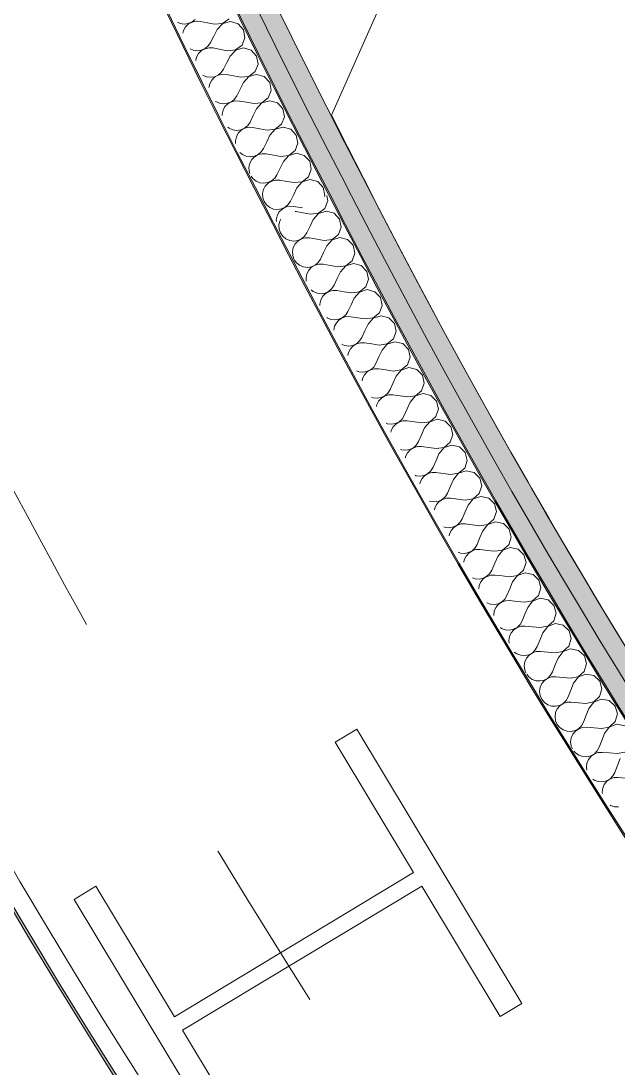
# Model space of a CAD drawing. Header units: millimetres. Extents: x -50172 to 74273, y -80883 to 11206.
# Drawn here: x -40853 to -40371, y -67202 to -66356 of the extents above; entities that cross this region are included whole.
import ezdxf
from ezdxf.enums import TextEntityAlignment as Align

# ---------------------------------------------------------------- set-up
doc = ezdxf.new("R2010")
doc.units = ezdxf.units.MM
doc.header["$MEASUREMENT"] = 0
doc.linetypes.add('Double Dashed', pattern=[1093.611073, 529.166651, -211.666656, 141.111112, -211.666656])
for name, color, linetype in [('A-25-M_Wall_Ext', 7, 'Continuous'), ('A-25-M_Wall_Int', 7, 'Continuous'), ('COLUMN.IFC Import', 7, 'Continuous'), ('New_A-05-M_Gross_Int_Circulation', 7, 'Continuous'), ('New_A-15-MG_Structural_Grid_Phase_2', 7, 'Continuous'), ('New_A-20-M_Floor_Slab', 7, 'Continuous'), ('New_A-25-M_Wall_Int', 7, 'Continuous')]:
    doc.layers.add(name, color=color, linetype=linetype)
for name, color, linetype, lineweight in [('A-25-M_Wall_Ext_Pen_No__1', 7, 'Continuous', 13), ('A-25-M_Wall_Int_Pen_No__1', 7, 'Continuous', 13), ('A-25-M_Wall_Int_Pen_No__150', 7, 'Continuous', 0), ('COLUMN.IFC Import_Pen_No__2', 8, 'Continuous', 15), ('New_A-20-M_Floor_Slab_Pen_No__89', 8, 'Continuous', 20), ('New_A-25-M_Wall_Int_Pen_No__1', 7, 'Continuous', 13), ('New_A-25-M_Wall_Int_Pen_No__150', 7, 'Continuous', 0), ('New_ArchiCAD Zone Stamps_Pen_No__9', 7, 'Continuous', 13)]:
    doc.layers.add(name, color=color, linetype=linetype, lineweight=lineweight)
for name, color, linetype, lineweight, true_color in [('A-25-M_Wall_Ext_Pen_No__107', 7, 'Continuous', 15, 0xa6a6a6), ('A-25-M_Wall_Int_Pen_No__107', 7, 'Continuous', 15, 0xa6a6a6), ('A-25-M_Wall_Int_Pen_No__81', 7, 'Continuous', 20, 0x6a6a6a), ('New_A-05-M_Gross_Int_Circulation_Pen_No__74', 7, 'Continuous', 20, 0x606060), ('New_A-15-MG_Structural_Grid_Phase_2_Pen_No__222', 7, 'Continuous', 13, 0x65af33), ('New_A-25-M_Wall_Int_Pen_No__107', 7, 'Continuous', 15, 0xa6a6a6), ('New_A-25-M_Wall_Int_Pen_No__81', 7, 'Continuous', 20, 0x6a6a6a)]:
    doc.layers.add(name, color=color, linetype=linetype, lineweight=lineweight, true_color=true_color)
doc.styles.add('GENERATED_STYLE_1', font='')
doc.styles.add('GENERATED_STYLE_3', font='')
doc.styles.get('GENERATED_STYLE_1').set_extended_font_data('Arial', bold=True)
doc.styles.get('GENERATED_STYLE_3').set_extended_font_data('Arial')
pattern_1 = [(60, (0, 0), (-43.30127, 25), []), (120, (0, 0), (43.30127, 25), [])]

# ---------------------------------------------------------------- blocks, each defined once
blk = doc.blocks.new('Stair 07 _INB 1162_12_1', base_point=(-38481.27, -67611.31))
at = {"layer": 'New_A-05-M_Gross_Int_Circulation_Pen_No__74', "linetype": 'Continuous'}
blk.add_line((-39911.01, -64868.48), (-40602.13, -66432.42), dxfattribs=at)
blk.add_arc((-35520.95, -63902.84), 5676.01, 206.46566, 243.05793, dxfattribs=at)
at = {"layer": 'New_ArchiCAD Zone Stamps_Pen_No__9'}
for tag, height, style, p in [('ROOM_NAME', 250, 'GENERATED_STYLE_1', (-38720.58, -66310.5)), ('zoneNameLine2', 250, 'GENERATED_STYLE_1', (-38909.01, -66742.64)), ('ROOM_NUMBER', 200, 'GENERATED_STYLE_3', (-39097.44, -67163.34)), ('measuredAreaCode', 200, 'GENERATED_STYLE_3', (-39254.47, -67523.45)), ('DUMMY_649', 200, 'GENERATED_STYLE_3', (-38947.07, -67657.49)), ('DUMMY_650', 200, 'GENERATED_STYLE_3', (-38457.72, -67870.87)), ('DUMMY_651', 133.33, 'GENERATED_STYLE_3', (-38178.43, -67977.42))]:
    blk.add_attdef(tag, text='', height=height, rotation=336.44041, dxfattribs=dict(at, style=style)).set_placement(p, align=Align.TOP_LEFT)
blk = doc.blocks.new('Slab_72_1', base_point=(-42333.29, -61441.2))
at = {"layer": 'New_A-20-M_Floor_Slab_Pen_No__89', "linetype": 'Continuous', "flags": 128}
blk.add_lwpolyline([(-42333.29, -61441.2), (-41972.22, -61401.42), (-41891.31, -61215.87), (-38443.39, -62719.34), (-39389.38, -64888.81), (-38066.61, -65465.6), (-36669.45, -66074.83), (-37137.69, -67148.64), (-37136.69, -67149.07), (-38218.56, -69630.14, -0.146996), (-40926.49, -67202.74, -0.080916), (-41673.87, -65403.74, -0.028315)], format="xyb", close=True, dxfattribs=at)
blk = doc.blocks.new('*X356')
at = {"layer": 'New_A-25-M_Wall_Int_Pen_No__150', "linetype": 'Continuous'}
for p, q in [((-40607.54, -66507.71), (-40605.27, -66501.61)), ((-40605.27, -66501.61), (-40606.13, -66497.22)), ((-40630.9, -66510.34), (-40631.48, -66510.32)), ((-40625.02, -66511.37), (-40630.9, -66510.34)), ((-40619.15, -66512.39), (-40625.02, -66511.37)), ((-40612.68, -66511.7), (-40607.54, -66507.71)), ((-40606.4, -66509.95), (-40612.64, -66511.79)), ((-40600.12, -66511.66), (-40606.4, -66509.95)), ((-40644.08, -66517.9), (-40644.78, -66521.12)), ((-40643.28, -66516.41), (-40644.08, -66517.9)), ((-40616.98, -66516.64), (-40619.58, -66522)), ((-40619.15, -66512.39), (-40612.68, -66511.7)), ((-40612.64, -66511.79), (-40616.98, -66516.64)), ((-40595.68, -66516.41), (-40600.12, -66511.66)), ((-40594.39, -66522.79), (-40595.68, -66516.41)), ((-40644.78, -66521.12), (-40644.58, -66524.42)), ((-40644.58, -66524.42), (-40643.49, -66527.54)), ((-40643.49, -66527.54), (-40641.59, -66530.25)), ((-40624, -66530.1), (-40622.17, -66527.37)), ((-40619.58, -66522), (-40622.17, -66527.37)), ((-40596.64, -66528.9), (-40594.39, -66522.79)), ((-40641.59, -66530.25), (-40639.03, -66532.34)), ((-40639.03, -66532.34), (-40636, -66533.65)), ((-40636, -66533.65), (-40632.74, -66534.08)), ((-40631.58, -66536.33), (-40633.13, -66539.23)), ((-40632.74, -66534.08), (-40629.49, -66533.59)), ((-40629.3, -66533.96), (-40631.58, -66536.33)), ((-40629.49, -66533.59), (-40626.5, -66532.23)), ((-40626.45, -66532.32), (-40629.3, -66533.96)), ((-40626.5, -66532.23), (-40624, -66530.1)), ((-40623.27, -66531.52), (-40626.45, -66532.32)), ((-40619.98, -66531.62), (-40623.27, -66531.52)), ((-40614.1, -66532.63), (-40619.98, -66531.62)), ((-40608.23, -66533.62), (-40614.1, -66532.63)), ((-40608.23, -66533.62), (-40601.76, -66532.91)), ((-40601.72, -66532.99), (-40606.03, -66537.86)), ((-40601.76, -66532.91), (-40596.64, -66528.9)), ((-40595.48, -66531.13), (-40601.72, -66532.99)), ((-40589.2, -66532.82), (-40595.48, -66531.13)), ((-40584.73, -66537.55), (-40589.2, -66532.82)), ((-40633.13, -66539.23), (-40633.82, -66542.46)), ((-40633.82, -66542.46), (-40633.61, -66545.76)), ((-40608.61, -66543.24), (-40611.18, -66548.61)), ((-40606.03, -66537.86), (-40608.61, -66543.24)), ((-40585.65, -66550.03), (-40583.42, -66543.92)), ((-40583.42, -66543.92), (-40584.73, -66537.55)), ((-40633.61, -66545.76), (-40632.58, -66548.65)), ((-40632.28, -66549.2), (-40630.59, -66551.58)), ((-40630.59, -66551.58), (-40628.02, -66553.66)), ((-40628.02, -66553.66), (-40624.99, -66554.95)), ((-40618.48, -66554.87), (-40615.49, -66553.5)), ((-40615.45, -66553.58), (-40618.28, -66555.24)), ((-40615.49, -66553.5), (-40613, -66551.36)), ((-40612.26, -66552.77), (-40615.45, -66553.58)), ((-40613, -66551.36), (-40611.18, -66548.61)), ((-40608.98, -66552.86), (-40612.26, -66552.77)), ((-40603.1, -66553.84), (-40608.98, -66552.86)), ((-40597.22, -66554.81), (-40603.1, -66553.84)), ((-40590.75, -66554.07), (-40585.65, -66550.03)), ((-40584.48, -66552.26), (-40590.71, -66554.15)), ((-40578.19, -66553.92), (-40584.48, -66552.26)), ((-40624.99, -66554.95), (-40621.72, -66555.37)), ((-40622.09, -66560.53), (-40622.77, -66563.75)), ((-40620.56, -66557.61), (-40622.09, -66560.53)), ((-40621.72, -66555.37), (-40618.48, -66554.87)), ((-40618.28, -66555.24), (-40620.56, -66557.61)), ((-40595, -66559.04), (-40597.56, -66564.43)), ((-40597.22, -66554.81), (-40590.75, -66554.07)), ((-40590.71, -66554.15), (-40595, -66559.04)), ((-40573.71, -66558.64), (-40578.19, -66553.92)), ((-40572.36, -66565), (-40573.71, -66558.64)), ((-40622.77, -66563.75), (-40622.58, -66566.48)), ((-40601.91, -66572.56), (-40600.11, -66569.81)), ((-40597.56, -66564.43), (-40600.11, -66569.81)), ((-40574.56, -66571.13), (-40572.36, -66565)), ((-40618.6, -66573.59), (-40616.93, -66574.93)), ((-40616.93, -66574.93), (-40613.89, -66576.21)), ((-40613.89, -66576.21), (-40610.62, -66576.61)), ((-40609.44, -66578.85), (-40610.97, -66581.77)), ((-40610.62, -66576.61), (-40607.37, -66576.1)), ((-40607.18, -66576.47), (-40609.44, -66578.85)), ((-40607.37, -66576.1), (-40604.4, -66574.71)), ((-40604.35, -66574.8), (-40607.18, -66576.47)), ((-40604.4, -66574.71), (-40601.91, -66572.56)), ((-40601.17, -66573.97), (-40604.35, -66574.8)), ((-40597.88, -66574.05), (-40601.17, -66573.97)), ((-40592, -66575), (-40597.88, -66574.05)), ((-40586.12, -66575.95), (-40592, -66575)), ((-40586.12, -66575.95), (-40579.65, -66575.18)), ((-40579.61, -66575.27), (-40583.88, -66580.17)), ((-40579.65, -66575.18), (-40574.56, -66571.13)), ((-40573.39, -66573.35), (-40579.61, -66575.27)), ((-40567.09, -66574.99), (-40573.39, -66573.35)), ((-40562.59, -66579.68), (-40567.09, -66574.99)), ((-40610.97, -66581.77), (-40611.63, -66585)), ((-40611.63, -66585), (-40611.55, -66586.16)), ((-40586.42, -66585.57), (-40588.95, -66590.97)), ((-40583.88, -66580.17), (-40586.42, -66585.57)), ((-40563.4, -66592.17), (-40561.22, -66586.04)), ((-40561.22, -66586.04), (-40562.59, -66579.68)), ((-40606.11, -66595.86), (-40605.74, -66596.15)), ((-40596.18, -66597.28), (-40593.21, -66595.89)), ((-40593.17, -66595.97), (-40595.99, -66597.65)), ((-40593.21, -66595.89), (-40590.74, -66593.73)), ((-40589.99, -66595.13), (-40593.17, -66595.97)), ((-40590.74, -66593.73), (-40588.95, -66590.97)), ((-40586.7, -66595.19), (-40589.99, -66595.13)), ((-40580.81, -66596.12), (-40586.7, -66595.19)), ((-40574.93, -66597.05), (-40580.81, -66596.12)), ((-40568.47, -66596.25), (-40563.4, -66592.17)), ((-40562.21, -66594.39), (-40568.42, -66596.34)), ((-40555.91, -66596), (-40562.21, -66594.39)), ((-40551.38, -66600.68), (-40555.91, -66596)), ((-40605.74, -66596.15), (-40602.7, -66597.42)), ((-40602.7, -66597.42), (-40599.43, -66597.81)), ((-40599.75, -66602.97), (-40600.38, -66606.07)), ((-40598.24, -66600.04), (-40599.75, -66602.97)), ((-40599.43, -66597.81), (-40596.18, -66597.28)), ((-40595.99, -66597.65), (-40598.24, -66600.04)), ((-40572.68, -66601.26), (-40575.19, -66606.67)), ((-40574.93, -66597.05), (-40568.47, -66596.25)), ((-40568.42, -66596.34), (-40572.68, -66601.26)), ((-40549.99, -66607.03), (-40551.38, -66600.68)), ((-40579.47, -66614.84), (-40577.69, -66612.07)), ((-40575.19, -66606.67), (-40577.69, -66612.07)), ((-40552.14, -66613.18), (-40549.99, -66607.03)), ((-40593.94, -66617.55), (-40591.42, -66618.59)), ((-40591.42, -66618.59), (-40588.15, -66618.96)), ((-40586.95, -66621.19), (-40588.45, -66624.12)), ((-40588.15, -66618.96), (-40584.91, -66618.42)), ((-40584.71, -66618.79), (-40586.95, -66621.19)), ((-40584.91, -66618.42), (-40581.94, -66617.01)), ((-40581.89, -66617.1), (-40584.71, -66618.79)), ((-40581.94, -66617.01), (-40579.47, -66614.84)), ((-40578.72, -66616.24), (-40581.89, -66617.1)), ((-40575.43, -66616.29), (-40578.72, -66616.24)), ((-40569.54, -66617.2), (-40575.43, -66616.29)), ((-40563.65, -66618.1), (-40569.54, -66617.2)), ((-40563.65, -66618.1), (-40557.19, -66617.27)), ((-40557.15, -66617.36), (-40561.38, -66622.3)), ((-40557.19, -66617.27), (-40552.14, -66613.18)), ((-40550.95, -66615.39), (-40557.15, -66617.36)), ((-40544.63, -66616.97), (-40550.95, -66615.39)), ((-40540.09, -66621.63), (-40544.63, -66616.97)), ((-40588.45, -66624.12), (-40588.92, -66626.5)), ((-40563.87, -66627.71), (-40566.35, -66633.13)), ((-40561.38, -66622.3), (-40563.87, -66627.71)), ((-40540.79, -66634.13), (-40538.67, -66627.98)), ((-40538.67, -66627.98), (-40540.09, -66621.63)), ((-40573.54, -66639.51), (-40570.58, -66638.09)), ((-40570.53, -66638.17), (-40573.34, -66639.88)), ((-40570.58, -66638.09), (-40568.12, -66635.91)), ((-40567.36, -66637.31), (-40570.53, -66638.17)), ((-40568.12, -66635.91), (-40566.35, -66633.13)), ((-40564.08, -66637.34), (-40567.36, -66637.31)), ((-40558.18, -66638.22), (-40564.08, -66637.34)), ((-40552.28, -66639.1), (-40558.18, -66638.22)), ((-40552.28, -66639.1), (-40545.83, -66638.25)), ((-40545.79, -66638.33), (-40550, -66643.29)), ((-40545.83, -66638.25), (-40540.79, -66634.13)), ((-40539.59, -66636.34), (-40545.79, -66638.33)), ((-40533.27, -66637.89), (-40539.59, -66636.34)), ((-40528.71, -66642.53), (-40533.27, -66637.89)), ((-40581.95, -66638.93), (-40580.05, -66639.7)), ((-40580.05, -66639.7), (-40576.78, -66640.06)), ((-40577.06, -66645.22), (-40577.41, -66647.03)), ((-40575.57, -66642.29), (-40577.06, -66645.22)), ((-40576.78, -66640.06), (-40573.54, -66639.51)), ((-40573.34, -66639.88), (-40575.57, -66642.29)), ((-40550, -66643.29), (-40552.47, -66648.72)), ((-40527.27, -66648.87), (-40528.71, -66642.53)), ((-40556.68, -66656.93), (-40554.93, -66654.15)), ((-40552.47, -66648.72), (-40554.93, -66654.15)), ((-40534.38, -66659.17), (-40529.36, -66655.03)), ((-40529.36, -66655.03), (-40527.27, -66648.87)), ((-40570.02, -66660.2), (-40568.6, -66660.77)), ((-40568.6, -66660.77), (-40565.32, -66661.12)), ((-40564.11, -66663.34), (-40565.58, -66666.28)), ((-40565.32, -66661.12), (-40562.09, -66660.55)), ((-40561.89, -66660.92), (-40564.11, -66663.34)), ((-40562.09, -66660.55), (-40559.13, -66659.12)), ((-40559.08, -66659.2), (-40561.89, -66660.92)), ((-40559.13, -66659.12), (-40556.68, -66656.93)), ((-40555.92, -66658.32), (-40559.08, -66659.2)), ((-40552.63, -66658.34), (-40555.92, -66658.32)), ((-40546.73, -66659.2), (-40552.63, -66658.34)), ((-40540.83, -66660.05), (-40546.73, -66659.2)), ((-40540.83, -66660.05), (-40534.38, -66659.17)), ((-40534.34, -66659.26), (-40538.53, -66664.23)), ((-40528.15, -66657.24), (-40534.34, -66659.26)), ((-40521.83, -66658.77), (-40528.15, -66657.24)), ((-40517.25, -66663.39), (-40521.83, -66658.77)), ((-40515.77, -66669.72), (-40517.25, -66663.39)), ((-40565.58, -66666.28), (-40565.84, -66667.65)), ((-40540.97, -66669.67), (-40543.41, -66675.11)), ((-40538.53, -66664.23), (-40540.97, -66669.67)), ((-40517.85, -66675.89), (-40515.77, -66669.72)), ((-40550.54, -66681.55), (-40547.59, -66680.1)), ((-40547.55, -66680.18), (-40550.34, -66681.91)), ((-40547.59, -66680.1), (-40545.16, -66677.9)), ((-40544.39, -66679.29), (-40547.55, -66680.18)), ((-40545.16, -66677.9), (-40543.41, -66675.11)), ((-40541.1, -66679.3), (-40544.39, -66679.29)), ((-40535.2, -66680.13), (-40541.1, -66679.3)), ((-40529.29, -66680.96), (-40535.2, -66680.13)), ((-40529.29, -66680.96), (-40522.85, -66680.05)), ((-40522.8, -66680.14), (-40526.97, -66685.13)), ((-40522.85, -66680.05), (-40517.85, -66675.89)), ((-40516.62, -66678.09), (-40522.8, -66680.14)), ((-40510.29, -66679.59), (-40516.62, -66678.09)), ((-40505.69, -66684.19), (-40510.29, -66679.59)), ((-40558.15, -66681.36), (-40557.05, -66681.79)), ((-40557.05, -66681.79), (-40553.78, -66682.13)), ((-40554.02, -66687.29), (-40554.22, -66688.38)), ((-40552.56, -66684.34), (-40554.02, -66687.29)), ((-40553.78, -66682.13), (-40550.54, -66681.55)), ((-40550.34, -66681.91), (-40552.56, -66684.34)), ((-40526.97, -66685.13), (-40529.39, -66690.58)), ((-40504.19, -66690.52), (-40505.69, -66684.19)), ((-40533.54, -66698.82), (-40531.81, -66696.03)), ((-40529.39, -66690.58), (-40531.81, -66696.03)), ((-40511.22, -66700.88), (-40506.24, -66696.7)), ((-40506.24, -66696.7), (-40504.19, -66690.52)), ((-40546.35, -66702.4), (-40545.42, -66702.77)), ((-40545.42, -66702.77), (-40542.15, -66703.09)), ((-40540.91, -66705.3), (-40542.36, -66708.25)), ((-40542.15, -66703.09), (-40538.91, -66702.49)), ((-40538.71, -66702.86), (-40540.91, -66705.3)), ((-40538.91, -66702.49), (-40535.97, -66701.03)), ((-40535.92, -66701.12), (-40538.71, -66702.86)), ((-40535.97, -66701.03), (-40533.54, -66698.82)), ((-40532.77, -66700.21), (-40535.92, -66701.12)), ((-40529.48, -66700.2), (-40532.77, -66700.21)), ((-40523.57, -66701.01), (-40529.48, -66700.2)), ((-40517.67, -66701.81), (-40523.57, -66701.01)), ((-40515.33, -66705.98), (-40517.73, -66711.43)), ((-40517.67, -66701.81), (-40511.22, -66700.88)), ((-40511.18, -66700.97), (-40515.33, -66705.98)), ((-40505.01, -66698.9), (-40511.18, -66700.97)), ((-40498.67, -66700.37), (-40505.01, -66698.9)), ((-40494.05, -66704.95), (-40498.67, -66700.37)), ((-40492.53, -66711.28), (-40494.05, -66704.95)), ((-40542.36, -66708.25), (-40542.54, -66709.2)), ((-40517.73, -66711.43), (-40520.12, -66716.89)), ((-40494.55, -66717.46), (-40492.53, -66711.28)), ((-40527.2, -66723.39), (-40524.26, -66721.92)), ((-40524.21, -66722), (-40526.99, -66723.75)), ((-40524.26, -66721.92), (-40521.84, -66719.7)), ((-40521.06, -66721.08), (-40524.21, -66722)), ((-40521.84, -66719.7), (-40520.12, -66716.89)), ((-40517.77, -66721.06), (-40521.06, -66721.08)), ((-40511.86, -66721.84), (-40517.77, -66721.06)), ((-40505.95, -66722.62), (-40511.86, -66721.84)), ((-40505.95, -66722.62), (-40499.52, -66721.66)), ((-40499.47, -66721.75), (-40503.6, -66726.78)), ((-40499.52, -66721.66), (-40494.55, -66717.46)), ((-40493.31, -66719.65), (-40499.47, -66721.75)), ((-40486.97, -66721.1), (-40493.31, -66719.65)), ((-40482.33, -66725.66), (-40486.97, -66721.1)), ((-40534.61, -66723.34), (-40533.71, -66723.69)), ((-40533.71, -66723.69), (-40530.43, -66724)), ((-40530.62, -66729.16), (-40530.8, -66730.14)), ((-40529.19, -66726.2), (-40530.62, -66729.16)), ((-40530.43, -66724), (-40527.2, -66723.39)), ((-40526.99, -66723.75), (-40529.19, -66726.2)), ((-40503.6, -66726.78), (-40505.97, -66732.24)), ((-40480.78, -66731.98), (-40482.33, -66725.66)), ((-40510.05, -66740.52), (-40508.34, -66737.71)), ((-40505.97, -66732.24), (-40508.34, -66737.71)), ((-40487.72, -66742.4), (-40482.77, -66738.17)), ((-40482.77, -66738.17), (-40480.78, -66731.98)), ((-40522.92, -66744.18), (-40521.9, -66744.57)), ((-40521.9, -66744.57), (-40518.62, -66744.86)), ((-40517.37, -66747.06), (-40518.8, -66750.02)), ((-40518.62, -66744.86), (-40515.4, -66744.24)), ((-40515.19, -66744.6), (-40517.37, -66747.06)), ((-40515.4, -66744.24), (-40512.46, -66742.75)), ((-40512.42, -66742.84), (-40515.19, -66744.6)), ((-40512.46, -66742.75), (-40510.05, -66740.52)), ((-40509.27, -66741.91), (-40512.42, -66742.84)), ((-40505.98, -66741.87), (-40509.27, -66741.91)), ((-40500.07, -66742.63), (-40505.98, -66741.87)), ((-40494.15, -66743.38), (-40500.07, -66742.63)), ((-40494.15, -66743.38), (-40487.72, -66742.4)), ((-40491.78, -66747.53), (-40494.13, -66753)), ((-40487.67, -66742.48), (-40491.78, -66747.53)), ((-40481.52, -66740.36), (-40487.67, -66742.48)), ((-40475.17, -66741.78), (-40481.52, -66740.36)), ((-40470.52, -66746.32), (-40475.17, -66741.78)), ((-40468.94, -66752.63), (-40470.52, -66746.32)), ((-40518.8, -66750.02), (-40518.99, -66751.18)), ((-40494.13, -66753), (-40496.48, -66758.48)), ((-40470.91, -66758.84), (-40468.94, -66752.63)), ((-40511.29, -66764.91), (-40510.01, -66765.39)), ((-40506.73, -66765.67), (-40503.51, -66765.04)), ((-40503.51, -66765.04), (-40500.58, -66763.54)), ((-40500.53, -66763.62), (-40503.3, -66765.4)), ((-40500.58, -66763.54), (-40498.18, -66761.3)), ((-40497.39, -66762.68), (-40500.53, -66763.62)), ((-40498.18, -66761.3), (-40496.48, -66758.48)), ((-40494.1, -66762.63), (-40497.39, -66762.68)), ((-40488.18, -66763.36), (-40494.1, -66762.63)), ((-40482.27, -66764.09), (-40488.18, -66763.36)), ((-40482.27, -66764.09), (-40475.84, -66763.08)), ((-40475.79, -66763.16), (-40479.88, -66768.23)), ((-40475.84, -66763.08), (-40470.91, -66758.84)), ((-40469.65, -66761.02), (-40475.79, -66763.16)), ((-40463.29, -66762.41), (-40469.65, -66761.02)), ((-40458.62, -66766.94), (-40463.29, -66762.41)), ((-40510.01, -66765.39), (-40506.73, -66765.67)), ((-40506.88, -66770.84), (-40507.13, -66772.33)), ((-40505.47, -66767.86), (-40506.88, -66770.84)), ((-40503.3, -66765.4), (-40505.47, -66767.86)), ((-40482.21, -66773.71), (-40484.53, -66779.2)), ((-40479.88, -66768.23), (-40482.21, -66773.71)), ((-40458.95, -66779.45), (-40457.01, -66773.24)), ((-40457.01, -66773.24), (-40458.62, -66766.94)), ((-40488.61, -66784.28), (-40486.22, -66782.03)), ((-40486.22, -66782.03), (-40484.53, -66779.2)), ((-40463.87, -66783.71), (-40458.95, -66779.45)), ((-40457.69, -66781.62), (-40463.82, -66783.8)), ((-40451.33, -66782.99), (-40457.69, -66781.62)), ((-40499.72, -66785.54), (-40498.03, -66786.17)), ((-40498.03, -66786.17), (-40494.75, -66786.43)), ((-40493.48, -66788.62), (-40494.88, -66791.6)), ((-40494.75, -66786.43), (-40491.53, -66785.78)), ((-40491.32, -66786.15), (-40493.48, -66788.62)), ((-40491.53, -66785.78), (-40488.61, -66784.28)), ((-40488.56, -66784.36), (-40491.32, -66786.15)), ((-40485.42, -66783.4), (-40488.56, -66784.36)), ((-40482.13, -66783.34), (-40485.42, -66783.4)), ((-40476.21, -66784.05), (-40482.13, -66783.34)), ((-40470.29, -66784.75), (-40476.21, -66784.05)), ((-40470.29, -66784.75), (-40463.87, -66783.71)), ((-40467.89, -66788.88), (-40470.2, -66794.37)), ((-40463.82, -66783.8), (-40467.89, -66788.88)), ((-40446.63, -66787.5), (-40451.33, -66782.99)), ((-40445, -66793.79), (-40446.63, -66787.5)), ((-40494.88, -66791.6), (-40495.21, -66793.59)), ((-40470.2, -66794.37), (-40472.5, -66799.87)), ((-40446.92, -66800.01), (-40445, -66793.79)), ((-40488.21, -66806.07), (-40485.97, -66806.89)), ((-40485.97, -66806.89), (-40482.68, -66807.14)), ((-40482.68, -66807.14), (-40479.47, -66806.48)), ((-40479.25, -66806.84), (-40481.41, -66809.33)), ((-40479.47, -66806.48), (-40476.55, -66804.96)), ((-40476.5, -66805.05), (-40479.25, -66806.84)), ((-40476.55, -66804.96), (-40474.17, -66802.7)), ((-40473.37, -66804.08), (-40476.5, -66805.05)), ((-40474.17, -66802.7), (-40472.5, -66799.87)), ((-40470.08, -66804), (-40473.37, -66804.08)), ((-40464.16, -66804.68), (-40470.08, -66804)), ((-40458.24, -66805.36), (-40464.16, -66804.68)), ((-40458.24, -66805.36), (-40451.81, -66804.3)), ((-40451.77, -66804.38), (-40455.81, -66809.48)), ((-40451.81, -66804.3), (-40446.92, -66800.01)), ((-40445.64, -66802.18), (-40451.77, -66804.38)), ((-40439.28, -66803.53), (-40445.64, -66802.18)), ((-40434.56, -66808.01), (-40439.28, -66803.53)), ((-40482.79, -66812.31), (-40483.22, -66814.97)), ((-40481.41, -66809.33), (-40482.79, -66812.31)), ((-40458.1, -66814.98), (-40460.37, -66820.49)), ((-40455.81, -66809.48), (-40458.1, -66814.98)), ((-40434.8, -66820.53), (-40432.91, -66814.3)), ((-40432.91, -66814.3), (-40434.56, -66808.01)), ((-40464.41, -66825.6), (-40462.04, -66823.33)), ((-40462.04, -66823.33), (-40460.37, -66820.49)), ((-40439.67, -66824.83), (-40434.8, -66820.53)), ((-40433.51, -66822.69), (-40439.63, -66824.91)), ((-40427.14, -66824.01), (-40433.51, -66822.69)), ((-40422.41, -66828.47), (-40427.14, -66824.01)), ((-40476.75, -66826.5), (-40473.82, -66827.57)), ((-40473.82, -66827.57), (-40470.53, -66827.81)), ((-40470.62, -66832.98), (-40471.13, -66836.24)), ((-40469.24, -66829.98), (-40470.62, -66832.98)), ((-40470.53, -66827.81), (-40467.32, -66827.13)), ((-40467.1, -66827.49), (-40469.24, -66829.98)), ((-40467.32, -66827.13), (-40464.41, -66825.6)), ((-40464.36, -66825.68), (-40467.1, -66827.49)), ((-40461.23, -66824.7), (-40464.36, -66825.68)), ((-40457.94, -66824.61), (-40461.23, -66824.7)), ((-40452.01, -66825.27), (-40457.94, -66824.61)), ((-40446.09, -66825.92), (-40452.01, -66825.27)), ((-40446.09, -66825.92), (-40439.67, -66824.83)), ((-40443.65, -66830.03), (-40445.91, -66835.54)), ((-40439.63, -66824.91), (-40443.65, -66830.03)), ((-40420.72, -66834.75), (-40422.41, -66828.47)), ((-40471.13, -66836.24), (-40471.08, -66836.6)), ((-40449.82, -66843.9), (-40448.17, -66841.06)), ((-40445.91, -66835.54), (-40448.17, -66841.06)), ((-40427.45, -66845.31), (-40422.59, -66840.99)), ((-40422.59, -66840.99), (-40420.72, -66834.75)), ((-40465.55, -66846.45), (-40464.68, -66847.08)), ((-40464.68, -66847.08), (-40461.58, -66848.19)), ((-40461.58, -66848.19), (-40458.29, -66848.42)), ((-40458.29, -66848.42), (-40455.08, -66847.73)), ((-40454.87, -66848.09), (-40457, -66850.59)), ((-40455.08, -66847.73), (-40452.18, -66846.19)), ((-40452.13, -66846.27), (-40454.87, -66848.09)), ((-40452.18, -66846.19), (-40449.82, -66843.9)), ((-40449, -66845.27), (-40452.13, -66846.27)), ((-40445.72, -66845.17), (-40449, -66845.27)), ((-40439.79, -66845.8), (-40445.72, -66845.17)), ((-40433.86, -66846.43), (-40439.79, -66845.8)), ((-40433.86, -66846.43), (-40427.45, -66845.31)), ((-40427.4, -66845.4), (-40431.4, -66850.53)), ((-40421.3, -66843.15), (-40427.4, -66845.4)), ((-40414.92, -66844.44), (-40421.3, -66843.15)), ((-40410.17, -66848.88), (-40414.92, -66844.44)), ((-40408.46, -66855.16), (-40410.17, -66848.88)), ((-40458.36, -66853.59), (-40458.85, -66856.85)), ((-40458.85, -66856.85), (-40458.59, -66858.86)), ((-40457, -66850.59), (-40458.36, -66853.59)), ((-40433.64, -66856.05), (-40435.87, -66861.58)), ((-40431.4, -66850.53), (-40433.64, -66856.05)), ((-40410.3, -66861.4), (-40408.46, -66855.16)), ((-40454.51, -66866.14), (-40452.37, -66867.67)), ((-40442.76, -66868.28), (-40439.87, -66866.72)), ((-40439.82, -66866.8), (-40442.54, -66868.63)), ((-40439.87, -66866.72), (-40437.51, -66864.43)), ((-40436.69, -66865.79), (-40439.82, -66866.8)), ((-40437.51, -66864.43), (-40435.87, -66861.58)), ((-40433.4, -66865.68), (-40436.69, -66865.79)), ((-40427.47, -66866.28), (-40433.4, -66865.68)), ((-40421.55, -66866.89), (-40427.47, -66866.28)), ((-40421.55, -66866.89), (-40415.14, -66865.74)), ((-40415.09, -66865.83), (-40419.07, -66870.97)), ((-40415.14, -66865.74), (-40410.3, -66861.4)), ((-40408.99, -66863.55), (-40415.09, -66865.83)), ((-40402.61, -66864.82), (-40408.99, -66863.55)), ((-40397.84, -66869.24), (-40402.61, -66864.82)), ((-40452.37, -66867.67), (-40449.26, -66868.77)), ((-40449.26, -66868.77), (-40445.97, -66868.98)), ((-40446.02, -66874.15), (-40446.49, -66877.41)), ((-40444.66, -66871.14), (-40446.02, -66874.15)), ((-40445.97, -66868.98), (-40442.76, -66868.28)), ((-40442.54, -66868.63), (-40444.66, -66871.14)), ((-40419.07, -66870.97), (-40421.29, -66876.51)), ((-40396.11, -66875.51), (-40397.84, -66869.24)), ((-40446.49, -66877.41), (-40446.06, -66880.69)), ((-40446.06, -66880.69), (-40445.09, -66882.95)), ((-40425.12, -66884.9), (-40423.49, -66882.04)), ((-40421.29, -66876.51), (-40423.49, -66882.04)), ((-40402.74, -66886.12), (-40397.92, -66881.76)), ((-40397.92, -66881.76), (-40396.11, -66875.51)), ((-40444.42, -66884.13), (-40442.66, -66886.3)), ((-40442.66, -66886.3), (-40439.96, -66888.2)), ((-40439.96, -66888.2), (-40436.85, -66889.29)), ((-40436.85, -66889.29), (-40433.56, -66889.49)), ((-40432.25, -66891.65), (-40433.58, -66894.65)), ((-40433.56, -66889.49), (-40430.35, -66888.77)), ((-40430.14, -66889.13), (-40432.25, -66891.65)), ((-40430.35, -66888.77), (-40427.47, -66887.2)), ((-40427.42, -66887.29), (-40430.14, -66889.13)), ((-40427.47, -66887.2), (-40425.12, -66884.9)), ((-40424.29, -66886.26), (-40427.42, -66887.29)), ((-40421.01, -66886.13), (-40424.29, -66886.26)), ((-40415.08, -66886.72), (-40421.01, -66886.13)), ((-40409.15, -66887.29), (-40415.08, -66886.72)), ((-40409.15, -66887.29), (-40402.74, -66886.12)), ((-40406.65, -66891.37), (-40408.85, -66896.91)), ((-40402.69, -66886.21), (-40406.65, -66891.37)), ((-40396.61, -66883.9), (-40402.69, -66886.21)), ((-40390.22, -66885.14), (-40396.61, -66883.9)), ((-40385.43, -66889.55), (-40390.22, -66885.14)), ((-40383.67, -66895.81), (-40385.43, -66889.55)), ((-40433.58, -66894.65), (-40434.05, -66897.92)), ((-40434.05, -66897.92), (-40433.6, -66901.2)), ((-40408.85, -66896.91), (-40411.03, -66902.46)), ((-40385.46, -66902.07), (-40383.67, -66895.81)), ((-40433.6, -66901.2), (-40432.28, -66904.23)), ((-40432.28, -66904.23), (-40430.18, -66906.79)), ((-40430.18, -66906.79), (-40427.47, -66908.68)), ((-40427.47, -66908.68), (-40424.35, -66909.76)), ((-40417.86, -66909.21), (-40414.98, -66907.63)), ((-40414.93, -66907.72), (-40417.64, -66909.57)), ((-40414.98, -66907.63), (-40412.65, -66905.32)), ((-40411.81, -66906.68), (-40414.93, -66907.72)), ((-40412.65, -66905.32), (-40411.03, -66902.46)), ((-40408.53, -66906.53), (-40411.81, -66906.68)), ((-40402.59, -66907.1), (-40408.53, -66906.53)), ((-40396.66, -66907.65), (-40402.59, -66907.1)), ((-40396.66, -66907.65), (-40390.26, -66906.45)), ((-40390.21, -66906.53), (-40394.15, -66911.71)), ((-40390.26, -66906.45), (-40385.46, -66902.07)), ((-40384.14, -66904.21), (-40390.21, -66906.53)), ((-40377.74, -66905.42), (-40384.14, -66904.21)), ((-40372.94, -66909.8), (-40377.74, -66905.42)), ((-40424.35, -66909.76), (-40421.07, -66909.94)), ((-40421.07, -66915.11), (-40421.52, -66918.38)), ((-40421.07, -66909.94), (-40417.86, -66909.21)), ((-40419.74, -66912.1), (-40421.07, -66915.11)), ((-40417.64, -66909.57), (-40419.74, -66912.1)), ((-40396.32, -66917.27), (-40398.48, -66922.82)), ((-40394.15, -66911.71), (-40396.32, -66917.27)), ((-40371.15, -66916.06), (-40372.94, -66909.8)), ((-40372.91, -66922.32), (-40371.15, -66916.06)), ((-40421.52, -66918.38), (-40421.06, -66921.65)), ((-40421.06, -66921.65), (-40419.72, -66924.68)), ((-40419.72, -66924.68), (-40417.62, -66927.23)), ((-40402.41, -66928.01), (-40400.08, -66925.69)), ((-40400.08, -66925.69), (-40398.48, -66922.82)), ((-40377.7, -66926.73), (-40372.91, -66922.32)), ((-40371.58, -66924.46), (-40377.65, -66926.81)), ((-40365.18, -66925.64), (-40371.58, -66924.46)), ((-40417.62, -66927.23), (-40414.9, -66929.11)), ((-40414.9, -66929.11), (-40411.77, -66930.18)), ((-40411.77, -66930.18), (-40408.49, -66930.35)), ((-40408.49, -66930.35), (-40405.28, -66929.6)), ((-40407.15, -66932.5), (-40408.47, -66935.52)), ((-40405.06, -66929.96), (-40407.15, -66932.5)), ((-40405.28, -66929.6), (-40402.41, -66928.01)), ((-40402.36, -66928.09), (-40405.06, -66929.96)), ((-40399.25, -66927.04), (-40402.36, -66928.09)), ((-40395.96, -66926.89), (-40399.25, -66927.04)), ((-40390.03, -66927.42), (-40395.96, -66926.89)), ((-40384.09, -66927.95), (-40390.03, -66927.42)), ((-40384.09, -66927.95), (-40377.7, -66926.73)), ((-40381.56, -66932.01), (-40383.71, -66937.57)), ((-40377.65, -66926.81), (-40381.56, -66932.01)), ((-40408.47, -66935.52), (-40408.9, -66938.79)), ((-40408.9, -66938.79), (-40408.43, -66942.06)), ((-40408.43, -66942.06), (-40407.42, -66944.33)), ((-40383.71, -66937.57), (-40385.85, -66943.13)), ((-40406.23, -66946.11), (-40404.96, -66947.62)), ((-40404.96, -66947.62), (-40402.24, -66949.49)), ((-40402.24, -66949.49), (-40399.11, -66950.54)), ((-40399.11, -66950.54), (-40395.82, -66950.7)), ((-40395.82, -66950.7), (-40392.62, -66949.94)), ((-40392.4, -66950.3), (-40394.48, -66952.84)), ((-40392.62, -66949.94), (-40389.76, -66948.34)), ((-40389.7, -66948.42), (-40392.4, -66950.3)), ((-40389.76, -66948.34), (-40387.44, -66946.01)), ((-40386.6, -66947.36), (-40389.7, -66948.42)), ((-40387.44, -66946.01), (-40385.85, -66943.13)), ((-40383.31, -66947.19), (-40386.6, -66947.36)), ((-40377.37, -66947.7), (-40383.31, -66947.19)), ((-40371.43, -66948.2), (-40377.37, -66947.7)), ((-40371.43, -66948.2), (-40365.05, -66946.95)), ((-40395.78, -66955.87), (-40396.2, -66959.14)), ((-40396.2, -66959.14), (-40395.83, -66961.64)), ((-40394.48, -66952.84), (-40395.78, -66955.87)), ((-40371.01, -66957.81), (-40373.13, -66963.39)), ((-40368.89, -66952.24), (-40371.01, -66957.81)), ((-40377.02, -66968.61), (-40374.71, -66966.27)), ((-40373.86, -66967.62), (-40376.96, -66968.69)), ((-40374.71, -66966.27), (-40373.13, -66963.39)), ((-40370.58, -66967.43), (-40373.86, -66967.62)), ((-40364.64, -66967.92), (-40370.58, -66967.43)), ((-40391.08, -66968.74), (-40389.49, -66969.82)), ((-40389.49, -66969.82), (-40386.36, -66970.86)), ((-40386.36, -66970.86), (-40383.07, -66971)), ((-40383.01, -66976.16), (-40383.42, -66979.44)), ((-40383.07, -66971), (-40379.88, -66970.23)), ((-40381.72, -66973.14), (-40383.01, -66976.16)), ((-40379.65, -66970.58), (-40381.72, -66973.14)), ((-40379.88, -66970.23), (-40377.02, -66968.61)), ((-40376.96, -66968.69), (-40379.65, -66970.58)), ((-40383.42, -66979.44), (-40383.27, -66980.41)), ((-40376.89, -66989.94), (-40376.66, -66990.09)), ((-40376.66, -66990.09), (-40373.53, -66991.11)), ((-40373.53, -66991.11), (-40370.24, -66991.24))]:
    blk.add_line(p, q, dxfattribs=at)
blk = doc.blocks.new('Wall_58_1', base_point=(-40577.04, -66482.19))
at = {"layer": 'New_A-25-M_Wall_Int_Pen_No__107', "linetype": 'Continuous'}
for points in [[(-38092.69, -68962.8, -0.158517), (-40577.04, -66482.19), (-40590.37, -66489.08, 0.158553), (-38098.7, -68976.58)], [(-38098.7, -68976.58, -0.158553), (-40590.37, -66489.08), (-40603.7, -66495.96, 0.15859), (-38104.71, -68990.35)]]:
    blk.add_hatch(color=256, dxfattribs=at).paths.add_polyline_path(points)
at = {"layer": 'New_A-25-M_Wall_Int_Pen_No__81', "linetype": 'Continuous', "lineweight": 0, "true_color": 0x353535}
for points in [[(-38104.71, -68990.35, -0.15859), (-40603.7, -66495.96), (-40604.58, -66496.42, 0.158592), (-38105.11, -68991.27)], [(-38125.13, -69037.18, -0.158711), (-40649.01, -66519.37), (-40649.9, -66519.83, 0.158714), (-38125.53, -69038.1)]]:
    blk.add_hatch(color=250, dxfattribs=at).paths.add_polyline_path(points)
at = {"layer": 'New_A-25-M_Wall_Int_Pen_No__1', "linetype": 'Continuous'}
for radius, start, end in [(5676.01, 207.02834, 243.05793), (5691.01, 207.02911, 243.06686), (5707.01, 207.02993, 243.07632), (5706.01, 207.02988, 243.07573), (5758.01, 207.032525, 243.106149), (5757.01, 207.032475, 243.105569)]:
    blk.add_arc((-35520.95, -63902.84), radius, start, end, dxfattribs=at)
at = {"layer": 'New_A-25-M_Wall_Int', "color": 250, "lineweight": 50, "true_color": 0x2a2a2a}
blk.add_blockref('*X356', (0, 0), dxfattribs=at)
blk = doc.blocks.new('Wall_157_1', base_point=(-41867.68, -65448.92))
at = {"layer": 'A-25-M_Wall_Ext_Pen_No__107', "linetype": 'Continuous', "lineweight": 0, "true_color": 0x535353}
for points in [[(-41554.07, -65375.82, 0.226795), (-38161.1, -69523.83), (-38160.27, -69522.01, -0.226793), (-41552.13, -65375.36)], [(-41702.11, -65410.33, 0.226935), (-38224.12, -69662.16), (-38223.3, -69660.34, -0.226933), (-41700.16, -65409.87)]]:
    blk.add_hatch(color=251, dxfattribs=at).paths.add_polyline_path(points)
at = {"layer": 'A-25-M_Wall_Ext_Pen_No__107', "linetype": 'Continuous'}
h = blk.add_hatch(dxfattribs=at)
h.set_pattern_fill('Plaster_0001', color=256, style=0, pattern_type=2)
h.set_pattern_definition([(129.2839, (0, 0), (134.0639, 109.6671), [0, -100]), (129.2839, (-98.69, -16.13), (134.0639, 109.6671), [0, -100])])
h.paths.add_polyline_path([(-41552.13, -65375.36, 0.226793), (-38160.27, -69522.01), (-38154.05, -69508.36, -0.226779), (-41537.52, -65371.96)])
h = blk.add_hatch(dxfattribs=at)
h.set_pattern_fill('Plywood_0001', color=256, style=0, pattern_type=2)
h.set_pattern_definition([(0, (0, 0), (0, 200), [])])
h.paths.add_polyline_path([(-41719.64, -65414.41, 0.226951), (-38231.59, -69678.54), (-38224.12, -69662.16, -0.226935), (-41702.11, -65410.33)])
h = blk.add_hatch(dxfattribs=at)
h.set_pattern_fill('Batt_Insulation_0001', color=256, style=0, pattern_type=2)
h.set_pattern_definition(pattern_1)
h.paths.add_polyline_path([(-41817.04, -65437.12, 0.227038), (-38273.05, -69769.55), (-38231.59, -69678.54, -0.226951), (-41719.64, -65414.41)])
h = blk.add_hatch(dxfattribs=at)
h.set_pattern_fill('Batt_Insulation_0001', color=256, style=0, pattern_type=2)
h.set_pattern_definition(pattern_1)
h.paths.add_polyline_path([(-41841.39, -65442.79, 0.22706), (-38283.41, -69792.3), (-38273.05, -69769.55, -0.227038), (-41817.04, -65437.12)])
blk.add_hatch(color=256, dxfattribs=at).paths.add_polyline_path([(-41867.68, -65448.92, 0.227083), (-38294.61, -69816.87), (-38283.41, -69792.3, -0.22706), (-41841.39, -65442.79)])
at = {"layer": 'A-25-M_Wall_Ext_Pen_No__1', "linetype": 'Continuous'}
for radius, start, end in [(6211.09, 193.725814, 244.838824), (6209.09, 193.726008, 244.838609), (6194.09, 193.727472, 244.836991), (6363.09, 193.711386, 244.854781), (6361.09, 193.711571, 244.854576), (6381.09, 193.709723, 244.85662), (6481.09, 193.700651, 244.866652), (6506.09, 193.698427, 244.869112), (6533.09, 193.696044, 244.871747)]:
    blk.add_arc((-35520.36, -63902.08), radius, start, end, dxfattribs=at)
blk = doc.blocks.new('*X536')
at = {"layer": 'A-25-M_Wall_Int_Pen_No__150', "linetype": 'Continuous'}
for p, q in [((-40726.62, -66357.26), (-40724.48, -66358.25)), ((-40724.48, -66358.25), (-40721.23, -66358.75)), ((-40721.23, -66358.75), (-40717.96, -66358.35)), ((-40717.78, -66358.72), (-40720.12, -66361.03)), ((-40717.96, -66358.35), (-40714.94, -66357.06)), ((-40714.9, -66357.15), (-40717.78, -66358.72)), ((-40714.94, -66357.06), (-40712.39, -66354.99)), ((-40711.7, -66356.42), (-40714.9, -66357.15)), ((-40708.41, -66356.6), (-40711.7, -66356.42)), ((-40702.56, -66357.75), (-40708.41, -66356.6)), ((-40696.71, -66358.88), (-40702.56, -66357.75)), ((-40696.71, -66358.88), (-40690.23, -66358.33)), ((-40690.19, -66358.41), (-40694.62, -66363.18)), ((-40690.23, -66358.33), (-40685.01, -66354.44)), ((-40683.91, -66356.7), (-40690.19, -66358.41)), ((-40677.67, -66358.53), (-40683.91, -66356.7)), ((-40673.32, -66363.37), (-40677.67, -66358.53)), ((-40721.74, -66363.9), (-40722.31, -66366.26)), ((-40720.12, -66361.03), (-40721.74, -66363.9)), ((-40694.62, -66363.18), (-40697.32, -66368.49)), ((-40672.16, -66369.77), (-40673.32, -66363.37)), ((-40701.9, -66376.5), (-40700.03, -66373.8)), ((-40697.32, -66368.49), (-40700.03, -66373.8)), ((-40679.73, -66379.74), (-40674.53, -66375.83)), ((-40674.53, -66375.83), (-40672.16, -66369.77)), ((-40716.34, -66378.73), (-40713.98, -66379.81)), ((-40713.98, -66379.81), (-40710.72, -66380.3)), ((-40709.61, -66382.57), (-40711.22, -66385.45)), ((-40710.72, -66380.3), (-40707.46, -66379.88)), ((-40707.28, -66380.25), (-40709.61, -66382.57)), ((-40707.46, -66379.88), (-40704.45, -66378.58)), ((-40704.41, -66378.67), (-40707.28, -66380.25)), ((-40704.45, -66378.58), (-40701.9, -66376.5)), ((-40701.2, -66377.93), (-40704.41, -66378.67)), ((-40697.92, -66378.1), (-40701.2, -66377.93)), ((-40692.06, -66379.22), (-40697.92, -66378.1)), ((-40686.21, -66380.33), (-40692.06, -66379.22)), ((-40684.1, -66384.61), (-40686.78, -66389.93)), ((-40686.21, -66380.33), (-40679.73, -66379.74)), ((-40679.69, -66379.83), (-40684.1, -66384.61)), ((-40673.42, -66378.09), (-40679.69, -66379.83)), ((-40667.17, -66379.9), (-40673.42, -66378.09)), ((-40662.8, -66384.72), (-40667.17, -66379.9)), ((-40711.22, -66385.45), (-40711.85, -66388.12)), ((-40686.78, -66389.93), (-40689.46, -66395.26)), ((-40663.96, -66397.18), (-40661.61, -66391.11)), ((-40661.61, -66391.11), (-40662.8, -66384.72)), ((-40706.11, -66400.1), (-40703.39, -66401.33)), ((-40703.39, -66401.33), (-40700.13, -66401.8)), ((-40700.13, -66401.8), (-40696.88, -66401.37)), ((-40696.88, -66401.37), (-40693.86, -66400.06)), ((-40693.82, -66400.14), (-40696.69, -66401.74)), ((-40693.86, -66400.06), (-40691.33, -66397.97)), ((-40690.62, -66399.39), (-40693.82, -66400.14)), ((-40691.33, -66397.97), (-40689.46, -66395.26)), ((-40687.34, -66399.55), (-40690.62, -66399.39)), ((-40681.48, -66400.64), (-40687.34, -66399.55)), ((-40675.62, -66401.73), (-40681.48, -66400.64)), ((-40675.62, -66401.73), (-40669.14, -66401.12)), ((-40669.1, -66401.2), (-40673.49, -66406)), ((-40669.14, -66401.12), (-40663.96, -66397.18)), ((-40662.83, -66399.44), (-40669.1, -66401.2)), ((-40656.58, -66401.22), (-40662.83, -66399.44)), ((-40652.19, -66406.02), (-40656.58, -66401.22)), ((-40700.6, -66406.95), (-40701.33, -66410.08)), ((-40699.01, -66404.07), (-40700.6, -66406.95)), ((-40696.69, -66401.74), (-40699.01, -66404.07)), ((-40673.49, -66406), (-40676.15, -66411.34)), ((-40650.98, -66412.41), (-40652.19, -66406.02)), ((-40680.66, -66419.39), (-40678.81, -66416.67)), ((-40676.15, -66411.34), (-40678.81, -66416.67)), ((-40653.3, -66418.49), (-40650.98, -66412.41)), ((-40695.99, -66421.23), (-40695.73, -66421.45)), ((-40695.73, -66421.45), (-40692.71, -66422.8)), ((-40692.71, -66422.8), (-40689.45, -66423.26)), ((-40688.32, -66425.52), (-40689.9, -66428.41)), ((-40689.45, -66423.26), (-40686.2, -66422.81)), ((-40686.01, -66423.19), (-40688.32, -66425.52)), ((-40686.2, -66422.81), (-40683.19, -66421.49)), ((-40683.15, -66421.57), (-40686.01, -66423.19)), ((-40683.19, -66421.49), (-40680.66, -66419.39)), ((-40679.95, -66420.81), (-40683.15, -66421.57)), ((-40676.67, -66420.95), (-40679.95, -66420.81)), ((-40670.8, -66422.02), (-40676.67, -66420.95)), ((-40664.94, -66423.09), (-40670.8, -66422.02)), ((-40664.94, -66423.09), (-40658.46, -66422.45)), ((-40658.42, -66422.53), (-40662.79, -66427.35)), ((-40658.46, -66422.45), (-40653.3, -66418.49)), ((-40652.16, -66420.74), (-40658.42, -66422.53)), ((-40645.9, -66422.5), (-40652.16, -66420.74)), ((-40641.49, -66427.28), (-40645.9, -66422.5)), ((-40689.9, -66428.41), (-40690.63, -66431.63)), ((-40690.63, -66431.63), (-40690.58, -66432.53)), ((-40665.43, -66432.7), (-40668.07, -66438.04)), ((-40662.79, -66427.35), (-40665.43, -66432.7)), ((-40642.55, -66439.76), (-40640.25, -66433.67)), ((-40640.25, -66433.67), (-40641.49, -66427.28)), ((-40686.05, -66441.99), (-40684.96, -66442.89)), ((-40684.96, -66442.89), (-40681.94, -66444.22)), ((-40675.43, -66444.21), (-40672.43, -66442.88)), ((-40672.39, -66442.96), (-40675.24, -66444.59)), ((-40672.43, -66442.88), (-40669.91, -66440.76)), ((-40669.19, -66442.18), (-40672.39, -66442.96)), ((-40669.91, -66440.76), (-40668.07, -66438.04)), ((-40665.91, -66442.31), (-40669.19, -66442.18)), ((-40660.04, -66443.36), (-40665.91, -66442.31)), ((-40654.17, -66444.4), (-40660.04, -66443.36)), ((-40654.17, -66444.4), (-40647.7, -66443.73)), ((-40647.65, -66443.82), (-40652.01, -66448.65)), ((-40647.7, -66443.73), (-40642.55, -66439.76)), ((-40641.41, -66442), (-40647.65, -66443.82)), ((-40635.13, -66443.73), (-40641.41, -66442)), ((-40630.71, -66448.5), (-40635.13, -66443.73)), ((-40681.94, -66444.22), (-40678.68, -66444.67)), ((-40679.11, -66449.83), (-40679.83, -66453.05)), ((-40677.54, -66446.93), (-40679.11, -66449.83)), ((-40678.68, -66444.67), (-40675.43, -66444.21)), ((-40675.24, -66444.59), (-40677.54, -66446.93)), ((-40652.01, -66448.65), (-40654.62, -66454.01)), ((-40629.44, -66454.88), (-40630.71, -66448.5)), ((-40679.83, -66453.05), (-40679.7, -66455.26)), ((-40659.07, -66462.1), (-40657.24, -66459.37)), ((-40654.62, -66454.01), (-40657.24, -66459.37)), ((-40631.71, -66460.97), (-40629.44, -66454.88)), ((-40676.2, -66462.58), (-40674.11, -66464.29)), ((-40674.11, -66464.29), (-40671.09, -66465.61)), ((-40671.09, -66465.61), (-40667.83, -66466.04)), ((-40666.67, -66468.3), (-40668.23, -66471.2)), ((-40667.83, -66466.04), (-40664.57, -66465.57)), ((-40664.38, -66465.94), (-40666.67, -66468.3)), ((-40664.57, -66465.57), (-40661.58, -66464.22)), ((-40661.53, -66464.3), (-40664.38, -66465.94)), ((-40661.58, -66464.22), (-40659.07, -66462.1)), ((-40658.35, -66463.51), (-40661.53, -66464.3)), ((-40655.06, -66463.63), (-40658.35, -66463.51)), ((-40649.19, -66464.65), (-40655.06, -66463.63)), ((-40643.31, -66465.66), (-40649.19, -66464.65)), ((-40643.31, -66465.66), (-40636.84, -66464.97)), ((-40636.8, -66465.06), (-40641.13, -66469.91)), ((-40636.84, -66464.97), (-40631.71, -66460.97)), ((-40630.56, -66463.21), (-40636.8, -66465.06)), ((-40624.28, -66464.92), (-40630.56, -66463.21)), ((-40619.83, -66469.66), (-40624.28, -66464.92)), ((-40668.23, -66471.2), (-40668.94, -66474.42)), ((-40668.94, -66474.42), (-40668.73, -66477.72)), ((-40643.73, -66475.28), (-40646.32, -66480.65)), ((-40641.13, -66469.91), (-40643.73, -66475.28)), ((-40620.78, -66482.15), (-40618.54, -66476.04)), ((-40618.54, -66476.04), (-40619.83, -66469.66)), ((-40668.73, -66477.72), (-40668.14, -66479.4)), ((-40667.06, -66481.67), (-40665.74, -66483.55)), ((-40665.74, -66483.55), (-40663.17, -66485.64)), ((-40663.17, -66485.64), (-40660.14, -66486.94)), ((-40653.63, -66486.88), (-40650.64, -66485.52)), ((-40650.59, -66485.6), (-40653.44, -66487.25)), ((-40650.64, -66485.52), (-40648.14, -66483.38)), ((-40647.41, -66484.8), (-40650.59, -66485.6)), ((-40648.14, -66483.38), (-40646.32, -66480.65)), ((-40644.12, -66484.9), (-40647.41, -66484.8)), ((-40638.25, -66485.89), (-40644.12, -66484.9)), ((-40632.37, -66486.89), (-40638.25, -66485.89)), ((-40632.37, -66486.89), (-40625.9, -66486.17)), ((-40625.9, -66486.17), (-40620.78, -66482.15)), ((-40619.62, -66484.38), (-40625.86, -66486.25)), ((-40613.34, -66486.06), (-40619.62, -66484.38)), ((-40608.87, -66490.79), (-40613.34, -66486.06)), ((-40660.14, -66486.94), (-40656.88, -66487.37)), ((-40657.26, -66492.52), (-40657.95, -66495.75)), ((-40655.72, -66489.62), (-40657.26, -66492.52)), ((-40656.88, -66487.37), (-40653.63, -66486.88)), ((-40653.44, -66487.25), (-40655.72, -66489.62)), ((-40630.17, -66491.12), (-40632.74, -66496.5)), ((-40625.86, -66486.25), (-40630.17, -66491.12)), ((-40607.55, -66497.16), (-40608.87, -66490.79)), ((-40657.95, -66495.75), (-40657.74, -66499.05)), ((-40657.74, -66499.05), (-40656.63, -66502.17)), ((-40656.63, -66502.17), (-40654.72, -66504.87)), ((-40637.12, -66504.63), (-40635.31, -66501.88)), ((-40632.74, -66496.5), (-40635.31, -66501.88)), ((-40607.91, -66498.14), (-40607.55, -66497.16)), ((-40654.72, -66504.87), (-40652.14, -66506.94)), ((-40652.14, -66506.94), (-40649.11, -66508.23)), ((-40649.11, -66508.23), (-40645.84, -66508.64)), ((-40644.67, -66510.89), (-40646.21, -66513.8)), ((-40645.84, -66508.64), (-40642.59, -66508.14)), ((-40642.4, -66508.51), (-40644.67, -66510.89)), ((-40642.59, -66508.14), (-40639.61, -66506.77)), ((-40639.57, -66506.85), (-40642.4, -66508.51)), ((-40639.61, -66506.77), (-40637.12, -66504.63)), ((-40636.38, -66506.04), (-40639.57, -66506.85)), ((-40633.1, -66506.12), (-40636.38, -66506.04)), ((-40627.22, -66507.1), (-40633.1, -66506.12)), ((-40625.72, -66507.34), (-40627.22, -66507.1)), ((-40646.21, -66513.8), (-40646.88, -66517.03)), ((-40646.88, -66517.03), (-40646.8, -66518.23))]:
    blk.add_line(p, q, dxfattribs=at)
blk = doc.blocks.new('Wall_191_1', base_point=(-41179.5, -64565.64))
at = {"layer": 'A-25-M_Wall_Int_Pen_No__107', "linetype": 'Continuous'}
for points in [[(-40577.04, -66482.19, -0.088953), (-41179.5, -64565.64), (-41194.31, -64568.08, 0.088925), (-40590.37, -66489.08)], [(-40590.37, -66489.08, -0.088925), (-41194.31, -64568.08), (-41209.12, -64570.51, 0.088898), (-40603.7, -66495.96)]]:
    blk.add_hatch(color=256, dxfattribs=at).paths.add_polyline_path(points)
at = {"layer": 'A-25-M_Wall_Int_Pen_No__81', "linetype": 'Continuous', "lineweight": 0, "true_color": 0x353535}
for points in [[(-40603.7, -66495.96, -0.088898), (-41209.12, -64570.51), (-41210.1, -64570.68, 0.088897), (-40604.58, -66496.42)], [(-40649.01, -66519.37, -0.088807), (-41259.47, -64578.8), (-41260.46, -64578.96, 0.088806), (-40649.9, -66519.83)]]:
    blk.add_hatch(color=250, dxfattribs=at).paths.add_polyline_path(points)
at = {"layer": 'A-25-M_Wall_Int_Pen_No__1', "linetype": 'Continuous'}
for radius, start, end in [(5690.97, 187.28365, 207.61658), (5721.97, 187.29481, 207.61499), (5720.97, 187.29446, 207.61504), (5705.97, 187.28907, 207.61581), (5772.97, 187.312928, 207.612407), (5771.97, 187.312576, 207.612457)]:
    blk.add_arc((-35534.44, -63844.13), radius, start, end, dxfattribs=at)
at = {"layer": 'A-25-M_Wall_Int', "color": 250, "lineweight": 50, "true_color": 0x2a2a2a}
blk.add_blockref('*X536', (0, 0), dxfattribs=at)
blk = doc.blocks.new('Standard grid marker_25')
at = {"layer": 'New_A-15-MG_Structural_Grid_Phase_2_Pen_No__222', "linetype": 'Double Dashed'}
blk.add_arc((0, 0), 6044.09, 0, 51.078354, dxfattribs=at)
blk = doc.blocks.new('Column 164')
at = {"layer": 'COLUMN.IFC Import_Pen_No__2', "linetype": 'Continuous'}
for p, q in [((-129.4, 133.35), (129.4, 133.35)), ((-129.4, 112.85), (-129.4, 133.35)), ((129.4, 133.35), (129.4, 112.85)), ((-6.4, 112.85), (-129.4, 112.85)), ((-6.4, -112.85), (-6.4, 112.85)), ((6.4, 112.85), (6.4, -112.85)), ((129.4, 112.85), (6.4, 112.85)), ((-129.4, -112.85), (-6.4, -112.85)), ((-129.4, -133.35), (-129.4, -112.85)), ((6.4, -112.85), (129.4, -112.85)), ((129.4, -112.85), (129.4, -133.35)), ((129.4, -133.35), (-129.4, -133.35))]:
    blk.add_line(p, q, dxfattribs=at)

msp = doc.modelspace()

# ---------------------------------------------------------------- block references
at = {"layer": 'A-25-M_Wall_Ext', "color": 250, "lineweight": 50, "true_color": 0x2a2a2a}
msp.add_blockref('Wall_157_1', (-41867.68, -65448.92), dxfattribs=at)
at = {"layer": 'A-25-M_Wall_Int', "color": 250, "lineweight": 50, "true_color": 0x2a2a2a}
msp.add_blockref('Wall_191_1', (-41179.5, -64565.64), dxfattribs=at)
at = {"layer": 'COLUMN.IFC Import', "linetype": 'Continuous', "zscale": 1000, "rotation": 301.0512022505843}
msp.add_blockref('Column 164', (-40629.26, -67108.02), dxfattribs=at)
at = {"layer": 'New_A-05-M_Gross_Int_Circulation', "linetype": 'Continuous'}
msp.add_blockref('Stair 07 _INB 1162_12_1', (-38481.27, -67611.31), dxfattribs=at)
at = {"layer": 'New_A-15-MG_Structural_Grid_Phase_2', "color": 8, "linetype": 'Continuous', "lineweight": 15, "zscale": 1000, "rotation": 193.7422622324414}
msp.add_blockref('Standard grid marker_25', (-35520.36, -63902.08), dxfattribs=at)
at = {"layer": 'New_A-20-M_Floor_Slab', "color": 8, "linetype": 'Continuous', "lineweight": 20}
msp.add_blockref('Slab_72_1', (-42333.29, -61441.2), dxfattribs=at)
at = {"layer": 'New_A-25-M_Wall_Int', "color": 250, "lineweight": 50, "true_color": 0x2a2a2a}
msp.add_blockref('Wall_58_1', (-40577.04, -66482.19), dxfattribs=at)

doc.saveas('drawing.dxf')
